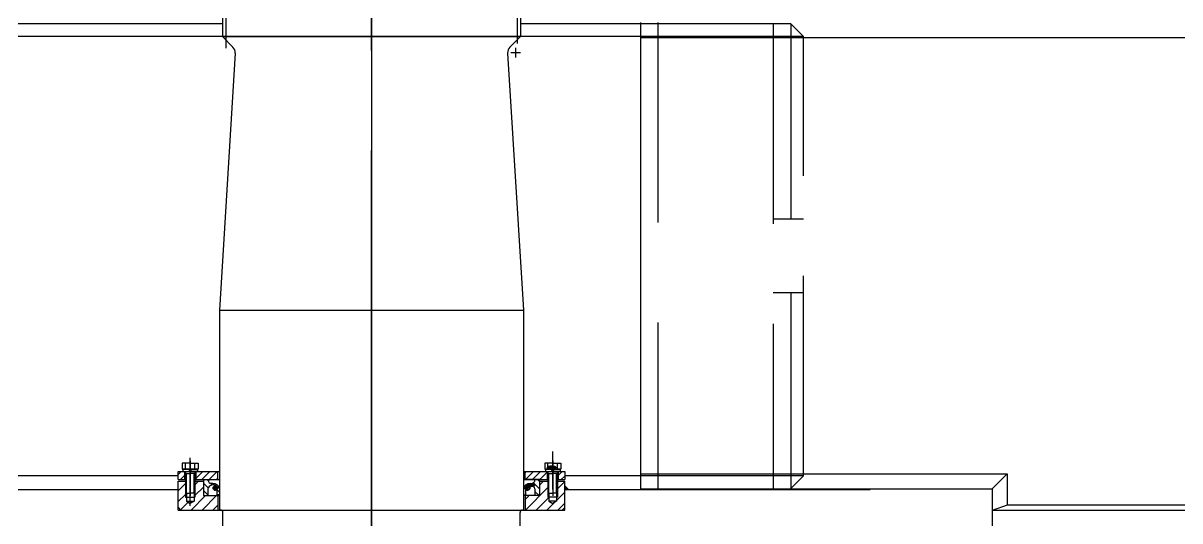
# Model space of a CAD drawing. Header units: millimetres. Extents: x -254 to 20771, y -723 to 14152.
# Drawn here: x 3219 to 4664, y 4567 to 5190 of the extents above; entities that cross this region are included whole.
import ezdxf
from ezdxf.enums import TextEntityAlignment as Align

# ---------------------------------------------------------------- set-up
doc = ezdxf.new("R2010")
doc.units = ezdxf.units.MM
doc.header["$LTSCALE"] = 500
for name, pattern in [('F', [0.75, 0.5, -0.25]), ('G', [2, 1.25, -0.25, 0.25, -0.25]), ('K', [2.5, 1.25, -0.25, 0.25, -0.25, 0.25, -0.25])]:
    doc.linetypes.add(name, pattern=pattern)
for name, color, linetype in [('01', 7, 'Continuous'), ('02', 1, 'Continuous'), ('04', 2, 'F'), ('05', 4, 'G'), ('07', 6, 'K')]:
    doc.layers.add(name, color=color, linetype=linetype)
doc.styles.get("Standard").update_dxf_attribs({"font": 'isocp', "width": 0.707, "bigfont": 'intecad.shx'})
pattern_1 = [(135, (24961.98725885415, 14742.90063986473), (-4.490128060534577, -4.490128060534576), [])]

# ---------------------------------------------------------------- blocks, each defined once
blk = doc.blocks.new('*U246')
at = {"layer": '01'}
for p, q in [((-9.199999999971569, 3.099999999852166), (-9.199999999971569, -3.503246160812043e-46)), ((5.694419545002494e-16, 3.099999999852165), (-9.199999999971569, 3.099999999852166)), ((-9.199999999971569, -3.503246160812043e-46), (0, 0)), ((0, 0), (-1.789785834335024, 3.099999999852165)), ((5.694419545002494e-16, 3.099999999852165), (1.789785834335024, -2.191783104707955e-16)), ((5.694419545002494e-16, 3.099999999852165), (9.199999999971569, 3.099999999852159)), ((9.199999999971569, -2.253275691026281e-15), (0, 0)), ((9.199999999971569, 3.099999999852159), (9.199999999971569, -2.253275691026281e-15))]:
    blk.add_line(p, q, dxfattribs=at)
at = {"layer": '05'}
blk.add_line((9.545829212797472e-16, 5.196679016078361), (0, -2.095679016226192), dxfattribs=at)
blk = doc.blocks.new('GOLHJGOUYGPY7U')
at = {"layer": '02', "linetype": 'Continuous'}
h = blk.add_hatch(dxfattribs=at)
h.set_pattern_fill('ANSI31', color=1, scale=2, angle=180, style=0)
h.set_pattern_definition([(225, (24961.98725885415, 14742.90063986473), (4.490128060534576, -4.490128060534577), [])])
h.paths.add_polyline_path([(23044.24709953561, 16579.90608461362), (23052.24709953561, 16579.90608461362), (23052.24709953561, 16589.90608461362), (23050.04709953564, 16589.90608461362), (23044.24709953562, 16589.90608461362)])
h.paths.add_polyline_path([(23066.24709953561, 16589.90608461362), (23066.24709953561, 16579.90608461362), (23093.74738220303, 16579.90608461362), (23093.74738220303, 16589.90608461362)])
h.paths.add_polyline_path([(23477.7468168682, 16589.90608461362), (23477.7468168682, 16579.90608461362), (23490.10854668076, 16579.90608461362), (23495.74709953562, 16579.90608461362), (23505.24709953562, 16579.90608461362), (23505.24709953562, 16589.90608461362), (23503.04709953564, 16589.90608461362)])
h.paths.add_polyline_path([(23527.24709953562, 16589.90608461362), (23519.24709953562, 16589.90608461362), (23519.24709953562, 16579.90608461362), (23527.24709953562, 16579.90608461362)])
h = blk.add_hatch(dxfattribs=at)
h.set_pattern_fill('ANSI31', color=1, scale=2, angle=90, style=0)
h.set_pattern_definition(pattern_1)
h.paths.add_polyline_path([(23081.38565239048, 16568.24024033786), (23081.38565239048, 16559.90608461362), (23075.74709953562, 16559.90608461362), (23075.74709953562, 16579.90608461362), (23081.38565239048, 16579.90608461362), (23082.19858464126, 16579.90608461362), (23082.19858464126, 16577.72146301382, 0.2506828511942216), (23083.08867051037, 16576.057705032), (23084.66628093108, 16575.00526103587), (23087.61944540881, 16575.00526103587, -0.3771391367308763), (23095.74738220303, 16568.9605446043), (23095.74738220303, 16560.81733050234), (23092.98805829796, 16560.81733050234), (23092.98805829796, 16568.02453021866, 0.1398019983848006), (23093.4094367984, 16569.50213007954, 0.2377238012611828), (23092.27480738757, 16571.75371057056, 0.5664314362258837)])
h = blk.add_hatch(dxfattribs=at)
h.set_pattern_fill('ANSI31', color=1, scale=2, angle=90, style=0)
h.set_pattern_definition(pattern_1)
h.paths.add_polyline_path([(23490.10854668075, 16568.24024033786), (23490.10854668076, 16559.90608461362), (23495.74709953561, 16559.90608461362), (23495.74709953561, 16579.90608461362), (23490.10854668075, 16579.90608461362), (23489.29561442997, 16579.90608461362), (23489.29561442997, 16577.72146301382, -0.2506828511942216), (23488.40552856086, 16576.057705032), (23486.82791814014, 16575.00526103587), (23483.87475366242, 16575.00526103587, 0.3771391367308763), (23475.7468168682, 16568.9605446043), (23475.7468168682, 16560.81733050234), (23478.50614077327, 16560.81733050234), (23478.50614077327, 16568.02453021866, -0.1398019983848006), (23478.08476227283, 16569.50213007954, -0.2377238012611828), (23479.21939168366, 16571.75371057056, -0.5664314362258837)])
h = blk.add_hatch(dxfattribs=at)
h.set_pattern_fill('ANSI31', color=1, scale=3, angle=180, style=0)
h.set_pattern_definition([(225, (24622.0044231859, 15065.25059631678), (6.735192090801863, -6.735192090801865), [])])
h.paths.add_polyline_path([(23477.74709953562, 16559.90608461362), (23477.74709953562, 16541.90608461362), (23524.24709953562, 16541.90608461362), (23527.24709953562, 16544.90608461362), (23527.24709953562, 16549.50951743311), (23517.0470995356, 16555.29071194508), (23517.0470995356, 16552.90608461362), (23512.24709953562, 16550.13480332151), (23507.44709953563, 16552.90608461362), (23507.44709953563, 16557.90608461362), (23506.24709953563, 16557.90608461362), (23506.24709953563, 16561.41197672244), (23495.74709953561, 16567.36320636712), (23495.74709953562, 16559.90608461362)])
h.paths.add_polyline_path([(23518.2470995356, 16563.00608461369), (23518.2470995356, 16557.90608461362), (23517.0470995356, 16557.90608461362), (23517.0470995356, 16555.29071194508), (23527.24709953562, 16549.50951743311), (23527.24709953562, 16577.90608461362), (23518.2470995356, 16577.90608461362)])
h.paths.add_polyline_path([(23506.24709953563, 16577.90608461362), (23495.74709953561, 16577.90608461362), (23495.74709953562, 16567.36320636712), (23506.24709953563, 16561.41197672244), (23506.24709953563, 16563.00608461369)])
h.paths.add_polyline_path([(23075.74709953562, 16577.90608461362), (23065.24709953559, 16577.90608461362), (23065.24709953559, 16563.00608461369), (23065.24709953559, 16557.90608461362), (23064.0470995356, 16557.90608461362), (23064.0470995356, 16552.90608461362), (23059.24709953562, 16550.13480332151), (23054.44709953563, 16552.90608461362), (23054.44709953563, 16557.90608461362), (23053.24709953563, 16557.90608461362), (23053.24709953563, 16563.00608461369), (23053.24709953563, 16577.90608461362), (23044.24709953562, 16577.90608461362), (23044.24709953561, 16567.30608461362), (23044.24709953562, 16544.90608461362), (23047.24709953561, 16541.90608461362), (23093.74709953561, 16541.90608461362), (23093.74709953561, 16559.90608461362), (23075.75138220303, 16559.90608461362), (23075.74709953562, 16559.90608461362)])
h.paths.add_polyline_path([(23055.42462651149, 16549.88156299332), (23055.42462651149, 16559.36343744072), (23043.11693420379, 16559.36343744072), (23043.11693420379, 16549.88156299332)], flags=9)
blk.add_hatch(color=1, dxfattribs=at).paths.add_polyline_path([(23527.24709953562, 16567.30608461362), (23532.24709953562, 16567.30608461362), (23527.24709953562, 16572.30608461362)])
at = {"layer": '01', "color": 7, "linetype": 'Continuous'}
for p, q in [((23099.49709953562, 17448.70608461361), (23099.49709953562, 17133.70608461361)), ((23471.99709953563, 17448.70608461361), (23471.99709953562, 17133.70608461361)), ((23099.49709953562, 17133.70608461361), (23471.99709953562, 17133.70608461361)), ((23099.49709953561, 17133.70608461361), (23112.64661801865, 17120.55656613057)), ((23471.99709953562, 17133.70608461361), (23458.84758105258, 17120.55656613057)), ((23115.55655896884, 17112.86949175076), (23095.74738220303, 16791.90608461362)), ((23455.93764010238, 17112.86949175075), (23475.7468168682, 16791.90608461362)), ((23095.74738220303, 16791.90608461362), (23475.7468168682, 16791.90608461362)), ((23044.24709953562, 16589.90608461362), (23095.74738220303, 16589.90608461362)), ((23044.24709953561, 16579.90608461362), (23053.24709953563, 16579.90608461362)), ((23052.24709953561, 16589.90608461362), (23052.24709953561, 16579.90608461362)), ((23065.24709953559, 16579.90608461362), (23095.74738220303, 16579.90608461362)), ((23066.24709953561, 16589.90608461362), (23066.24709953561, 16579.90608461362)), ((23075.74709953562, 16579.90608461362), (23081.38565239048, 16579.90608461362)), ((23093.74738220303, 16579.90608461362), (23093.74738220303, 16589.90608461362)), ((23475.7468168682, 16589.90608461362), (23527.24709953562, 16589.90608461362)), ((23475.7468168682, 16579.90608461362), (23506.24709953563, 16579.90608461362)), ((23477.7468168682, 16579.90608461362), (23477.7468168682, 16589.90608461362)), ((23495.74709953562, 16579.90608461362), (23490.10854668076, 16579.90608461362)), ((23505.24709953562, 16589.90608461362), (23505.24709953562, 16579.90608461362)), ((23518.2470995356, 16579.90608461362), (23527.24709953562, 16579.90608461362)), ((23519.24709953562, 16589.90608461362), (23519.24709953562, 16579.90608461362)), ((23527.24709953562, 16589.90608461362), (23527.24709953562, 16579.90608461362)), ((23044.24709953561, 16567.30608461362), (23044.24709953562, 16577.90608461362)), ((23044.24709953562, 16577.90608461362), (23053.24709953563, 16577.90608461362)), ((23065.24709953559, 16577.90608461362), (23075.74709953562, 16577.90608461362)), ((23495.74709953562, 16577.90608461362), (23506.24709953563, 16577.90608461362)), ((23518.2470995356, 16577.90608461362), (23527.24709953562, 16577.90608461362)), ((23053.24709953563, 16557.90608461362), (23065.2470995356, 16557.90608461362)), ((23054.44709953563, 16563.00608461369), (23054.44709953563, 16557.90608461362)), ((23054.44709953563, 16557.90608461362), (23054.44709953563, 16552.90608461362)), ((23054.44709953563, 16552.90608461362), (23059.24709953561, 16550.13480332151)), ((23064.0470995356, 16552.90608461362), (23059.24709953561, 16550.13480332151)), ((23064.0470995356, 16563.00608461369), (23064.0470995356, 16557.90608461362)), ((23064.0470995356, 16557.90608461362), (23064.0470995356, 16552.90608461362)), ((23075.74709953562, 16559.90608461362), (23079.3388168682, 16559.90608461362)), ((23075.74709953562, 16559.90608461362), (23081.38565239048, 16559.90608461362)), ((23075.75138220303, 16559.90608461362), (23095.74738220303, 16559.90608461362)), ((23495.74281686819, 16559.90608461362), (23475.7468168682, 16559.90608461362)), ((23475.7468168682, 16551.90608461362), (23475.7468168682, 16541.90608461362)), ((23495.74709953562, 16559.90608461362), (23490.10854668076, 16559.90608461362)), ((23495.74709953562, 16559.90608461362), (23492.15538220303, 16559.90608461362)), ((23518.2470995356, 16557.90608461362), (23506.24709953563, 16557.90608461362)), ((23507.44709953563, 16563.00608461369), (23507.44709953563, 16557.90608461362)), ((23507.44709953563, 16557.90608461362), (23507.44709953563, 16552.90608461362)), ((23507.44709953563, 16552.90608461362), (23512.24709953562, 16550.13480332151)), ((23517.0470995356, 16552.90608461362), (23512.24709953562, 16550.13480332151)), ((23517.0470995356, 16563.00608461369), (23517.0470995356, 16557.90608461362)), ((23517.0470995356, 16557.90608461362), (23517.0470995356, 16552.90608461362)), ((23044.24709953561, 16544.90608461362), (23047.24709953561, 16541.90608461362)), ((23095.74738220303, 16541.90608461362), (23475.7468168682, 16541.90608461362)), ((23100.0676076113, 16380.30561347618), (23100.0676076113, 16538.90608461362)), ((23471.42659145993, 16380.30561347618), (23471.42659145993, 16538.90608461362)), ((23527.24709953562, 16544.90608461362), (23524.24709953562, 16541.90608461362))]:
    blk.add_line(p, q, dxfattribs=at)
at = {"layer": '01'}
for p, q in [((23095.74709953562, 16791.90608461362), (23095.74709953561, 16541.90608461362)), ((23475.74709953562, 16791.90608461362), (23475.74709953562, 16541.90608461362)), ((23059.24709953561, 16600.50608461354), (23049.23209953571, 16600.50608461354)), ((23049.23209953571, 16600.50608461354), (23049.23209953571, 16593.00608461347)), ((23053.24709953563, 16593.00608461347), (23053.24709953563, 16600.50608461354)), ((23059.24709953561, 16600.50608461354), (23069.26209953552, 16600.50608461354)), ((23065.24709953559, 16593.00608461347), (23065.24709953559, 16600.50608461354)), ((23069.26209953552, 16600.50608461354), (23069.26209953552, 16593.00608461347)), ((23512.24709953562, 16600.50608461354), (23502.23209953571, 16600.50608461354)), ((23502.23209953571, 16600.50608461354), (23502.23209953571, 16593.00608461347)), ((23506.24709953563, 16593.00608461347), (23506.24709953563, 16600.50608461354)), ((23512.24709953562, 16600.50608461354), (23522.26209953552, 16600.50608461354)), ((23518.2470995356, 16593.00608461347), (23518.2470995356, 16600.50608461354)), ((23522.26209953552, 16600.50608461354), (23522.26209953552, 16593.00608461347)), ((23044.24709953561, 16579.90608461362), (23044.24709953562, 16589.90608461362)), ((23049.23209953571, 16593.00608461347), (23059.24709953561, 16593.00608461347)), ((23053.24709953563, 16589.90608461362), (23053.24709953563, 16563.00608461369)), ((23053.24709953563, 16587.75608461355), (23059.24709953561, 16587.75608461355)), ((23069.26209953552, 16593.00608461347), (23059.24709953561, 16593.00608461347)), ((23065.24709953559, 16587.75608461355), (23059.24709953561, 16587.75608461355)), ((23065.24709953559, 16589.90608461362), (23065.24709953559, 16563.00608461369)), ((23075.74709953562, 16579.90608461362), (23075.74709953562, 16559.90608461362)), ((23081.38565239048, 16579.90608461362), (23095.74738220303, 16579.90608461362)), ((23082.19858464126, 16579.90608461362), (23082.19858464126, 16577.72146301382)), ((23490.10854668076, 16579.90608461362), (23475.7468168682, 16579.90608461362)), ((23489.29561442997, 16579.90608461362), (23489.29561442997, 16577.72146301382)), ((23495.74709953561, 16579.90608461362), (23495.74709953562, 16559.90608461362)), ((23502.23209953571, 16593.00608461347), (23512.24709953562, 16593.00608461347)), ((23506.24709953563, 16589.90608461362), (23506.24709953563, 16563.00608461369)), ((23506.24709953563, 16587.75608461355), (23512.24709953562, 16587.75608461355)), ((23522.26209953552, 16593.00608461347), (23512.24709953562, 16593.00608461347)), ((23518.2470995356, 16587.75608461355), (23512.24709953562, 16587.75608461355)), ((23518.2470995356, 16589.90608461362), (23518.2470995356, 16563.00608461369)), ((23044.24709953561, 16541.90608461362), (23044.24709953561, 16567.30608461362)), ((23081.38565239048, 16568.24024033786), (23081.38565239048, 16559.90608461362)), ((23083.08867051037, 16576.057705032), (23084.66628093108, 16575.00526103587)), ((23087.61944540881, 16575.00526103587), (23084.66628093108, 16575.00526103587)), ((23092.98805829796, 16560.81733050233), (23092.98805829796, 16568.02453021866)), ((23478.50614077327, 16560.81733050233), (23478.50614077327, 16568.02453021866)), ((23483.87475366243, 16575.00526103587), (23486.82791814015, 16575.00526103587)), ((23488.40552856086, 16576.057705032), (23486.82791814015, 16575.00526103587)), ((23490.10854668075, 16568.24024033786), (23490.10854668076, 16559.90608461362)), ((23527.24709953562, 16541.90608461362), (23527.24709953562, 16577.90608461362)), ((23053.24709953563, 16563.00608461369), (23059.24709953561, 16563.00608461369)), ((23054.44709953563, 16552.90608461362), (23064.0470995356, 16552.90608461362)), ((23065.24709953559, 16563.00608461369), (23059.24709953561, 16563.00608461369)), ((23075.74709953562, 16559.90608461362), (23095.74738220303, 16559.90608461362)), ((23095.74738220303, 16560.81733050234), (23092.98805829796, 16560.81733050234)), ((23093.74709953561, 16559.90608461362), (23093.74709953561, 16541.90608461362)), ((23475.7468168682, 16560.81733050234), (23478.50614077327, 16560.81733050234)), ((23495.74709953562, 16559.90608461362), (23475.7468168682, 16559.90608461362)), ((23477.74709953562, 16559.90608461362), (23477.74709953562, 16541.90608461362)), ((23506.24709953563, 16563.00608461369), (23512.24709953562, 16563.00608461369)), ((23517.0470995356, 16552.90608461362), (23507.44709953563, 16552.90608461362)), ((23518.2470995356, 16563.00608461369), (23512.24709953562, 16563.00608461369)), ((23044.24709953561, 16541.90608461362), (23527.24709953562, 16541.90608461362))]:
    blk.add_line(p, q, dxfattribs=at)
for centre, radius in [((23090.60808221215, 16569.50213007955), 2.801354586248635), ((23090.60808221215, 16569.50213007955), 2.10228763113264), ((23480.88611685907, 16569.50213007955), 2.801354586248635), ((23480.88611685907, 16569.50213007955), 2.10228763113264)]:
    blk.add_circle(centre, radius, dxfattribs=at)
at = {"layer": '01', "color": 7, "linetype": 'Continuous'}
for centre, radius, start, end in [((23105.57555020679, 17113.48549831871), 10, 356.4683063594565, 45), ((23465.91864886444, 17113.48549831871), 10, 135, 183.5316936405434), ((23097.0676076113, 16538.90608461362), 3, 0, 90), ((23474.42659145992, 16538.90608461362), 3, 90, 180)]:
    blk.add_arc(centre, radius, start, end, dxfattribs=at)
at = {"layer": '01'}
for centre, radius, start, end in [((23087.88339900502, 16566.73293136599), 6.670284207097912, 48.82553896222489, 166.9398566826248), ((23084.19858464126, 16577.72146301382), 2, 180, 236.2922423928416), ((23088.24638476138, 16567.3613535464), 7.669574607458741, 12.03511025954225, 94.68880031922477), ((23483.24781430985, 16567.3613535464), 7.669574607458741, 85.31119968077516, 167.9648897404577), ((23483.61080006621, 16566.73293136599), 6.670284207097912, 13.06014331737519, 131.1744610377751), ((23487.29561442997, 16577.72146301382), 2, 303.7077576071584, 0)]:
    blk.add_arc(centre, radius, start, end, dxfattribs=at)
at = {"layer": '02'}
for p, q in [((23054.44709953563, 16563.00608461369), (23054.44709953563, 16587.75608461355)), ((23064.0470995356, 16563.00608461369), (23064.0470995356, 16587.75608461355)), ((23507.44709953563, 16563.00608461369), (23507.44709953563, 16587.75608461355)), ((23517.0470995356, 16563.00608461369), (23517.0470995356, 16587.75608461355))]:
    blk.add_line(p, q, dxfattribs=at)
at = {"layer": '02', "color": 1, "linetype": 'Continuous'}
for p, q in [((23527.24709953562, 16572.30608461362), (23532.24709953562, 16567.30608461362)), ((23053.24709953563, 16563.00608461369), (23053.24709953563, 16557.90608461362)), ((23065.24709953559, 16563.00608461369), (23065.24709953559, 16557.90608461362)), ((23506.24709953563, 16563.00608461369), (23506.24709953563, 16557.90608461362)), ((23518.2470995356, 16563.00608461369), (23518.2470995356, 16557.90608461362))]:
    blk.add_line(p, q, dxfattribs=at)
at = {"layer": '05', "color": 4, "linetype": 'G'}
for p, q in [((23285.64709953562, 17120.6542293507), (23285.64709953562, 17661.6500693431)), ((23103.71409953562, 17453.70608461361), (23103.71409953562, 17119.42244473259)), ((23467.78009953562, 17453.70608461361), (23467.78009953562, 17125.06732944557)), ((23285.74709953562, 16366.52455937862), (23285.74709953562, 17425.46273050097)), ((23465.91864886444, 17119.541932042), (23465.91864886444, 17107.42906459541)), ((23471.97508258774, 17113.48549831871), (23459.86221514114, 17113.48549831871)), ((23285.74709953562, 16425.0829728394), (23285.74709953562, 16636.42464599107)), ((23512.24709953562, 16567.55982540432), (23512.24709953562, 16615.23423876847)), ((23059.24709953561, 16546.98380168492), (23059.24709953561, 16607.23423876847))]:
    blk.add_line(p, q, dxfattribs=at)
at = {"layer": '05'}
for p, q in [((23059.24709953561, 16603.57107645992), (23059.24709953561, 16559.45720626403)), ((23512.24709953562, 16603.57107645992), (23512.24709953562, 16559.45720626403)), ((23087.43270668321, 16569.50213007954), (23093.98655720984, 16569.50213007954)), ((23090.60808221215, 16565.97181700535), (23090.60808221215, 16573.09839090583)), ((23484.06149238802, 16569.50213007954), (23477.50764186139, 16569.50213007954)), ((23480.88611685908, 16565.97181700535), (23480.88611685908, 16573.09839090583))]:
    blk.add_line(p, q, dxfattribs=at)
at = {"layer": '02'}
blk.add_blockref('*U246', (23059.24709953561, 16589.90608461362), dxfattribs=at)
at = {"layer": '02', "xscale": -1}
blk.add_blockref('*U246', (23512.24709953561, 16589.90608461362), dxfattribs=at)
at = {"layer": '02', "width": 0.6051724137931034}
for p, p2 in [((23517.24709953561, 16592.1027636297), (23517.24709953561, 16598.1027636297)), ((23490.65903917724, 16570.08095530636), (23490.65903917724, 16576.08095530636))]:
    blk.add_text('●', height=10, rotation=90, dxfattribs=at).set_placement(p, p2, align=Align.FIT)
blk = doc.blocks.new('weretyrtyryry')
at = {"layer": '05', "color": 4, "linetype": 'G', "ltscale": 0.8}
blk.add_line((-2105.548252279283, 5088.605205161479), (-2105.548252279283, 3453.043283017312), dxfattribs=at)

msp = doc.modelspace()

# ---------------------------------------------------------------- linework, layer by layer
for p, q in [((3467.681873923168, 5188.86864842559), (3129.931873923157, 5188.868648425592)), ((4177.931873923158, 5188.868648425592), (3840.181873923169, 5188.86864842559)), ((4193.931873923158, 5172.86864842559), (3113.93187392316, 5172.868648425592)), ((3412.431873923164, 4623.86864842559), (3113.93187392316, 4623.868648425589)), ((4193.931873923158, 4623.868648425592), (3895.431873923166, 4623.86864842559)), ((4177.931873923157, 4607.868648425592), (4193.931873923158, 4623.868648425592)), ((3412.43187392316, 4606.368648425592), (3129.93187392316, 4606.368648425592)), ((4276.931873923158, 4606.368648425592), (3895.431873923166, 4606.368648425592))]:
    msp.add_line(p, q)
at = {"layer": '01'}
for p, q in [((3989.931873923158, 5190.368648425592), (3989.931873923158, 4607.368648425592)), ((5913.931873923158, 5171.368648425592), (3989.931873923158, 5171.368648425592)), ((3989.931873923158, 4626.368648425592), (4448.431873923158, 4626.368648425592)), ((4429.431873923158, 4607.368648425592), (4448.431873923158, 4626.368648425592)), ((4448.431873923158, 4626.368648425592), (4448.431873923158, 4586.967279176934)), ((3989.931873923158, 4607.368648425592), (4429.431873923158, 4607.368648425592)), ((4429.431873923158, 4607.368648425592), (4429.431873923158, 4580.368648425592)), ((4429.431873923158, 4607.368648425592), (4429.431873923158, 4580.368648425592)), ((4448.431873923158, 4586.967279176934), (4429.431873923158, 4580.368648425592)), ((5913.931873923158, 4586.967279176934), (4448.431873923158, 4586.967279176934)), ((5913.931873923158, 4580.368648425589), (4429.431873923158, 4580.368648425592)), ((4429.931873923158, 4530.368648425592), (4429.931873923158, 4580.368648425592))]:
    msp.add_line(p, q, dxfattribs=at)
at = {"layer": '04', "color": 2, "linetype": 'F'}
for p, q in [((4011.931873923158, 5190.368648425592), (4011.931873923158, 4607.368648425592)), ((4155.931873923158, 5188.868648425592), (4155.931873923158, 4607.868648425592)), ((4177.931873923158, 5188.868648425592), (4177.931873923158, 4944.368648425592)), ((4177.931873923158, 5188.868648425592), (4193.931873923158, 5172.868648425592)), ((4193.931873923158, 4623.868648425592), (4193.931873923158, 5172.868648425592)), ((4193.931873923158, 4944.36864842559), (4155.931873923158, 4944.36864842559)), ((4193.931873923158, 4852.36864842559), (4155.931873923158, 4852.36864842559)), ((4177.931873923158, 4852.368648425592), (4177.931873923158, 4607.868648425592))]:
    msp.add_line(p, q, dxfattribs=at)
at = {"layer": '05', "color": 4, "linetype": 'G'}
for p, q in [((3653.931873923157, 5308.302508422988), (3653.931873923157, 5118.519479000397)), ((3653.93187392316, 5118.519479000399), (3653.93187392316, 4143.297129678791)), ((3653.93187392316, 4464.145536651376), (3653.93187392316, 4675.487209803043))]:
    msp.add_line(p, q, dxfattribs=at)

# ---------------------------------------------------------------- block references
at = {"layer": '01', "color": 7, "linetype": 'Continuous'}
msp.add_blockref('GOLHJGOUYGPY7U', (-19631.81522561245, -11960.93743618803), dxfattribs=at)
at = {"layer": '07'}
msp.add_blockref('weretyrtyryry', (5759.480125802198, 1690.33457080162), dxfattribs=at)

doc.saveas('drawing.dxf')
